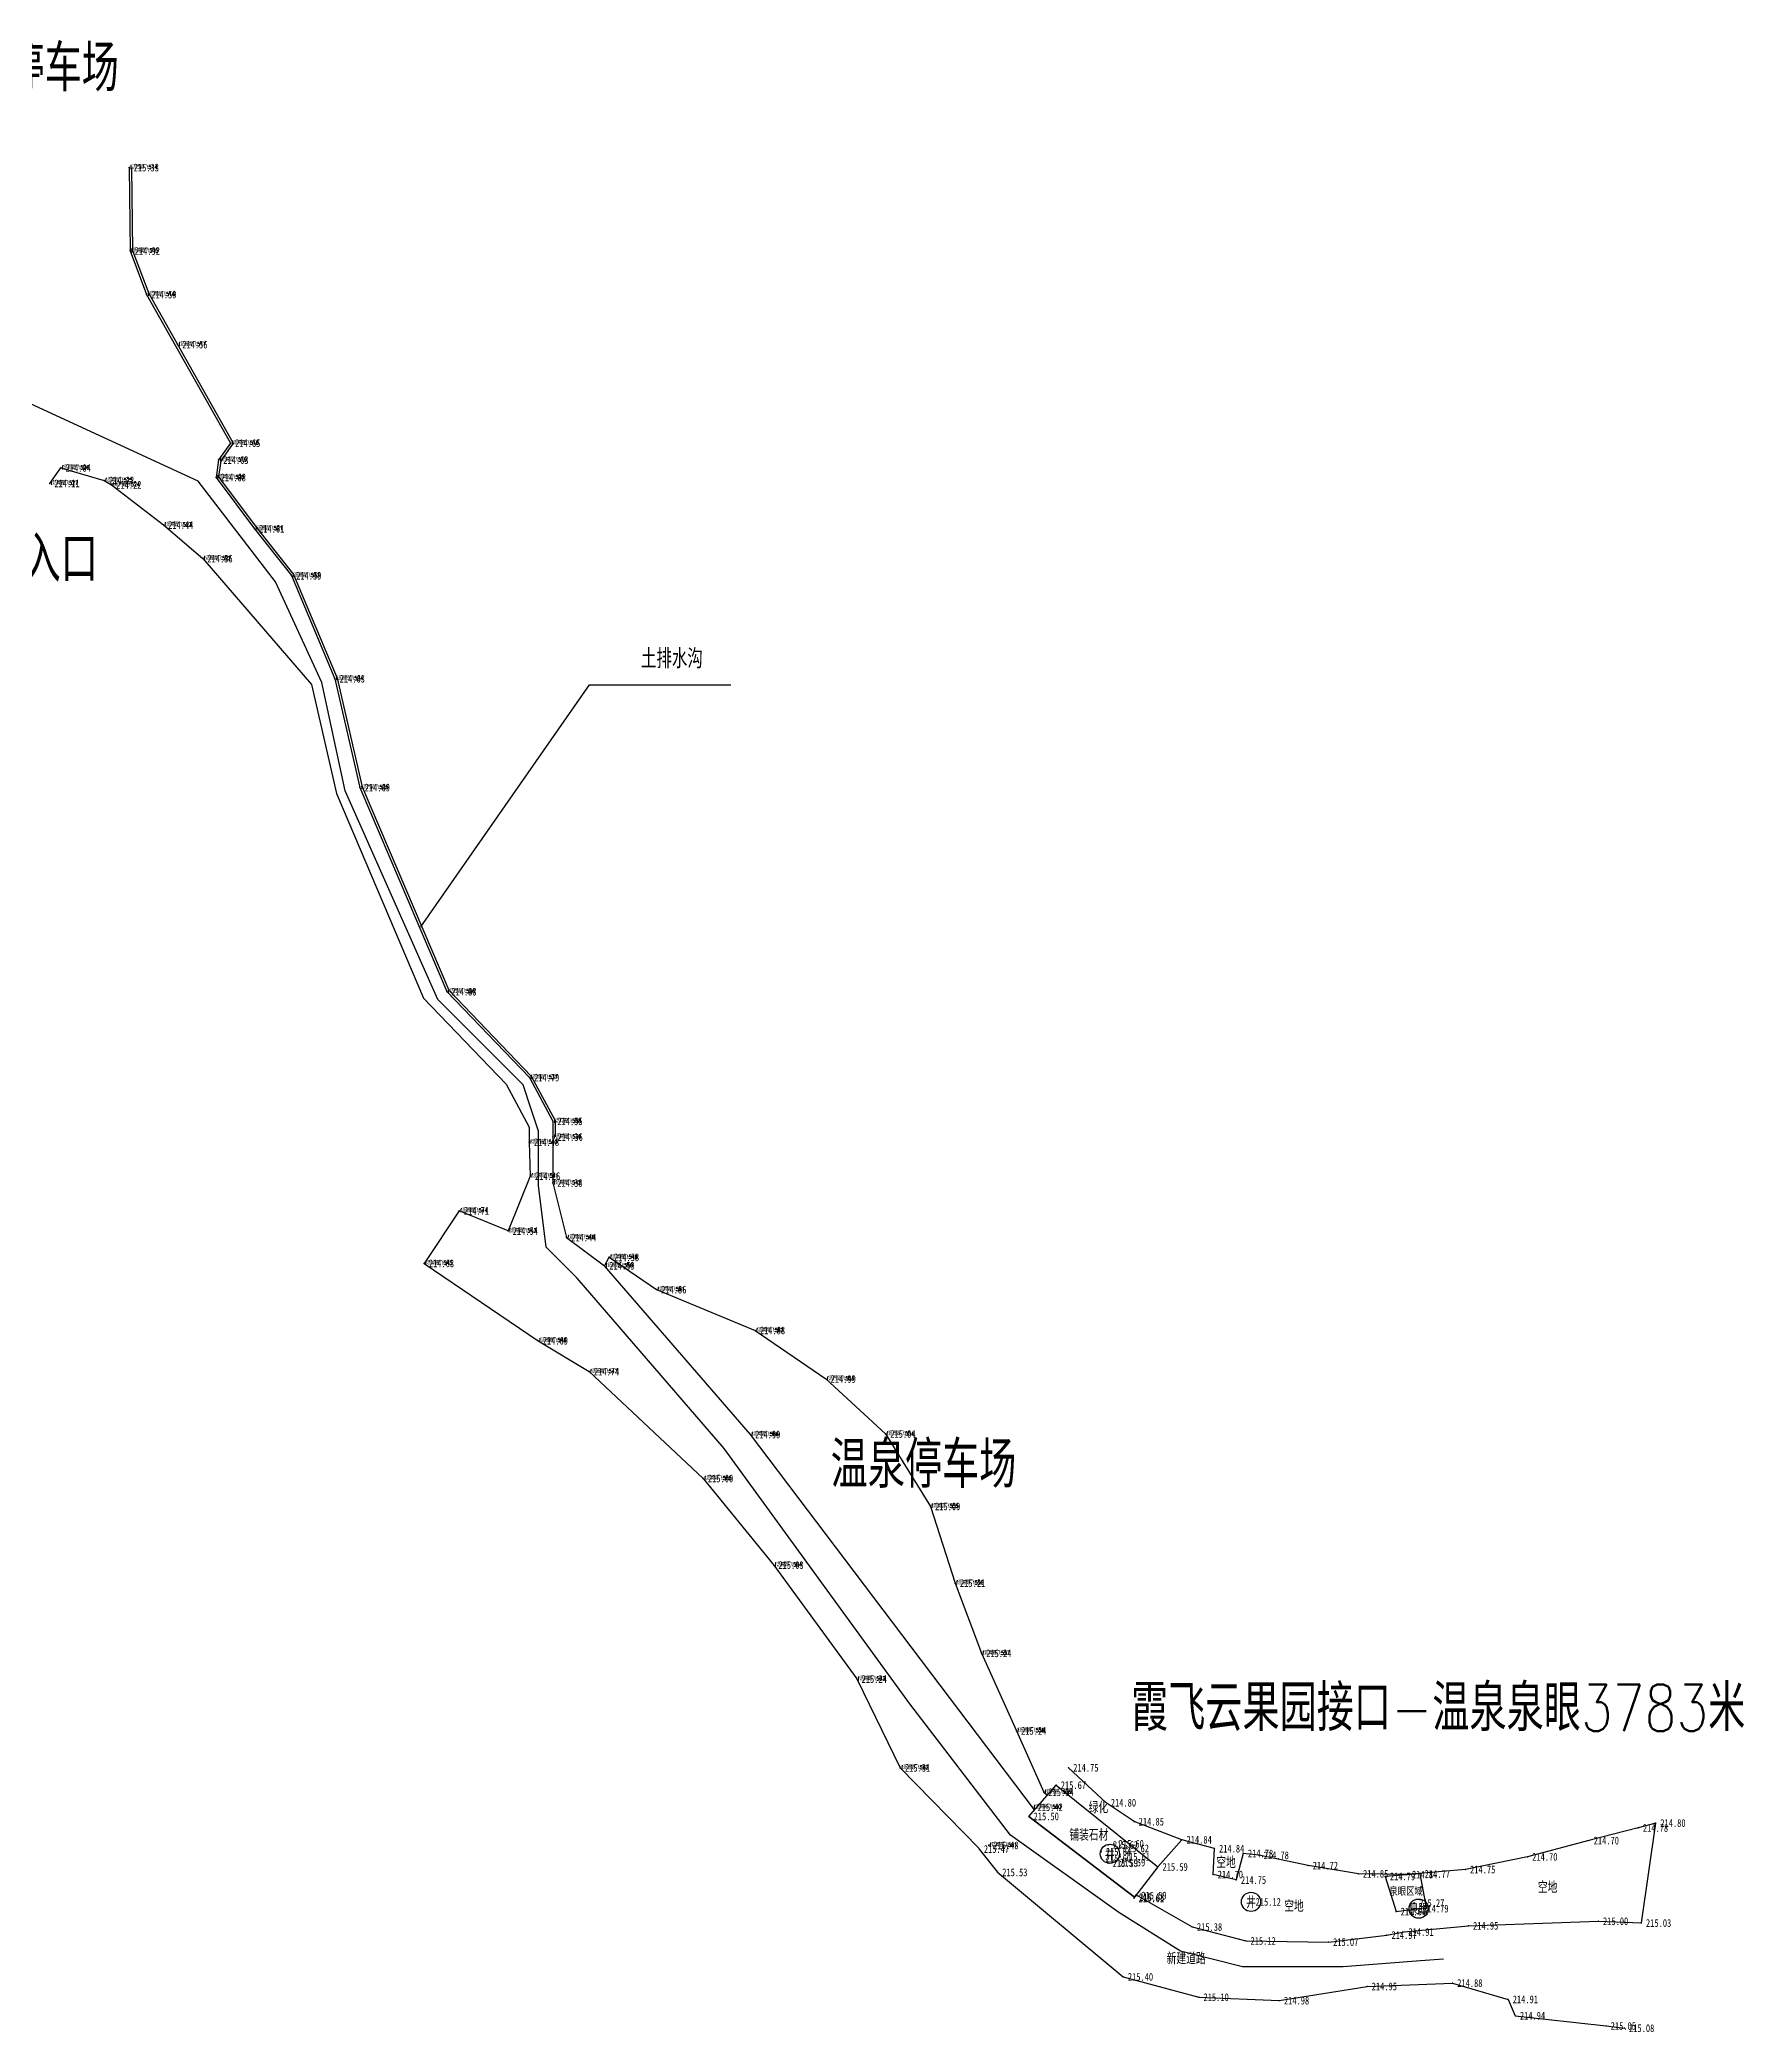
# Model space of a CAD drawing. Extents: x 380662 to 384336, y 3073712 to 3075492.
# Drawn here: x 381685.5 to 381905.8, y 3074107.6 to 3074365.1 of the extents above; entities that cross this region are included whole.
import ezdxf
from ezdxf.enums import TextEntityAlignment as Align

# ---------------------------------------------------------------- set-up
doc = ezdxf.new("R2010")
doc.units = 0
doc.header["$LTSCALE"] = 0.5
doc.header["$PDSIZE"] = 0.2
doc.layers.get('0').update_dxf_attribs({"linetype": 'CONTINUOUS'})
for name, color, linetype in [('GCD', 1, 'CONTINUOUS'), ('ZDH', 1, 'CONTINUOUS'), ('ZJ', 7, 'CONTINUOUS')]:
    doc.layers.add(name, color=color, linetype=linetype)
doc.styles.add('HZ', font='rs.shx', dxfattribs={"width": 0.8, "bigfont": 'hztxt.shx'})
doc.styles.add('正等线体', font='simhei.ttf')

# ---------------------------------------------------------------- blocks, each defined once
blk = doc.blocks.new('GC200')
at = {"linetype": 'Continuous', "const_width": 0.2, "flags": 128}
blk.add_lwpolyline([(-0.1, 0, 1), (0.1, 0, 1)], format="xyb", close=True, dxfattribs=at)

msp = doc.modelspace()

# ---------------------------------------------------------------- linework, layer by layer
at = {"color": 8, "linetype": 'Continuous', "flags": 128}
for points, elevation in [([(381697.07, 3074348.55), (381697.2, 3074337.77), (381699.34, 3074332.14), (381710.18, 3074312.93), (381708.65, 3074310.75), (381708.31, 3074308.5), (381713.28, 3074301.87), (381718.07, 3074295.8), (381723.69, 3074282.48), (381726.92, 3074268.42), (381738.13, 3074242.04), (381748.82, 3074230.93), (381751.84, 3074225.28), (381751.85, 3074223.25)], 215.33), ([(381697.37, 3074348.56), (381697.5, 3074337.83), (381699.62, 3074332.27), (381710.53, 3074312.91), (381708.94, 3074310.64), (381708.63, 3074308.58), (381713.51, 3074302.05), (381718.33, 3074295.95), (381723.97, 3074282.57), (381727.21, 3074268.51), (381738.39, 3074242.21), (381749.06, 3074231.11), (381752.14, 3074225.36), (381752.15, 3074223.25)], 215.33), ([(381686.82, 3074307.73), (381688.27, 3074309.73), (381693.86, 3074308.11), (381694.81, 3074307.54), (381701.52, 3074302.35), (381706.59, 3074298.01)], 214.11), ([(381706.59, 3074298.01), (381720.65, 3074281.72), (381723.88, 3074267.66), (381735.12, 3074241.21), (381745.82, 3074230.09), (381748.79, 3074224.54), (381748.8, 3074222.58)], 214.48), ([(381748.8, 3074222.58), (381748.93, 3074218.2), (381746.06, 3074211.1), (381739.75, 3074213.71), (381735.22, 3074206.92), (381749.94, 3074196.92), (381756.56, 3074192.93), (381771.3, 3074179.12), (381780.41, 3074167.93), (381791.16, 3074153.2), (381796.77, 3074141.72), (381806.96, 3074131.27)], 214.48), ([(381751.85, 3074223.25), (381751.83, 3074217.31), (381753.62, 3074210.26), (381758.55, 3074206.61), (381759.14, 3074207.7), (381765.25, 3074203.53), (381778.01, 3074198.25), (381787.15, 3074191.98), (381794.86, 3074184.87), (381800.66, 3074175.51), (381803.88, 3074165.6), (381807.27, 3074156.52), (381811.78, 3074146.5), (381815.31, 3074138.57), (381815.78, 3074138.18)], 214.36), ([(381814.13, 3074136.28), (381777.4, 3074184.8), (381758.55, 3074206.61)], 214.36), ([(381894.41, 3074134.58), (381892.16, 3074133.95), (381885.79, 3074132.32), (381877.85, 3074130.21), (381869.82, 3074128.58), (381862.31, 3074127.93), (381855.98, 3074128.02), (381849.48, 3074129.08), (381843.13, 3074130.41), (381841.1, 3074130.65), (381840.19, 3074127.22), (381837.2, 3074127.93), (381837.37, 3074131.27), (381833.17, 3074132.43), (381826.98, 3074134.76), (381823.38, 3074137.21), (381818.52, 3074141.73)], 214.79), ([(381813.4, 3074135.44), (381827.04, 3074125.01), (381827.26, 3074125.28), (381834.51, 3074121.15), (381841.45, 3074119.35), (381852.11, 3074119.19), (381859.66, 3074120.1), (381861.85, 3074120.5), (381870.2, 3074121.3), (381887.01, 3074121.89), (381892.56, 3074121.66), (381894.41, 3074134.58)], 215.5), ([(381830.06, 3074128.91), (381833.17, 3074132.43)], 215.67), ([(381806.96, 3074131.22), (381809.34, 3074128.21), (381825.58, 3074114.7), (381835.36, 3074112.07), (381845.76, 3074111.63), (381857.1, 3074113.46), (381868.16, 3074113.9), (381875.33, 3074111.79), (381876.26, 3074109.68), (381888, 3074108.36), (381890.37, 3074108.07)], 215.47)]:
    msp.add_lwpolyline(points, dxfattribs=dict(at, elevation=elevation))
at = {"linetype": 'Continuous', "flags": 128}
msp.add_lwpolyline([(381867, 3074117), (381864.01, 3074116.77), (381854, 3074116), (381841, 3074116), (381833, 3074118), (381825, 3074123), (381811, 3074133), (381798, 3074150), (381774, 3074183), (381755, 3074205), (381751, 3074209), (381750, 3074217), (381750, 3074224), (381749.05, 3074226.85), (381748, 3074230), (381737, 3074241), (381725, 3074268), (381722, 3074282), (381716, 3074295), (381706, 3074308), (381667, 3074326)], dxfattribs=at)
at = {"color": 8, "linetype": 'Continuous', "flags": 128}
msp.add_lwpolyline([(381734.78, 3074250.42), (381756.6, 3074281.7), (381774.88, 3074281.7)], dxfattribs=at)
for points, elevation in [([(381816.91, 3074139.48), (381830.06, 3074128.91), (381827.04, 3074125.01), (381813.4, 3074135.44)], 215.67), ([(381864.79, 3074123.66), (381863.96, 3074128.01), (381859.45, 3074127.68), (381860.85, 3074123.14), (381863.77, 3074123.52)], 214.64)]:
    msp.add_lwpolyline(points, close=True, dxfattribs=dict(at, elevation=elevation))
at = {"color": 8, "linetype": 'Continuous'}
for centre in [(381823.86, 3074130.61, 215.64), (381842.1, 3074124.39, 215.12), (381863.77, 3074123.52, 214.79)]:
    msp.add_circle(centre, 1.24, dxfattribs=at)
at = {"layer": 'ZDH', "color": 8, "linetype": 'Continuous'}
for p in [(381697.07, 3074348.55, 215.33), (381697.2, 3074337.77, 214.92), (381699.34, 3074332.14, 214.59), (381703.35, 3074325.67, 214.56), (381710.18, 3074312.93, 214.65), (381688.27, 3074309.73, 214.04), (381708.65, 3074310.75, 214.63), (381686.82, 3074307.73, 214.11), (381693.86, 3074308.11, 214.22), (381694.81, 3074307.54, 214.22), (381708.31, 3074308.5, 214.68), (381701.52, 3074302.35, 214.44), (381713.28, 3074301.87, 214.61), (381706.59, 3074298.01, 214.56), (381718.07, 3074295.8, 214.59), (381723.69, 3074282.48, 214.63), (381726.92, 3074268.42, 214.69), (381738.13, 3074242.04, 214.82), (381748.82, 3074230.93, 214.79), (381751.84, 3074225.28, 214.55), (381748.8, 3074222.58, 214.48), (381751.85, 3074223.25, 214.36), (381748.93, 3074218.2, 214.26), (381751.83, 3074217.31, 214.38), (381739.75, 3074213.71, 214.71), (381746.06, 3074211.1, 214.54), (381753.62, 3074210.26, 214.44), (381735.22, 3074206.92, 214.63), (381759.14, 3074207.7, 214.58), (381758.55, 3074206.61, 214.59), (381765.25, 3074203.53, 214.86), (381749.94, 3074196.92, 214.69), (381778.01, 3074198.25, 214.88), (381756.56, 3074192.93, 214.74), (381787.15, 3074191.98, 214.99), (381777.4, 3074184.8, 214.99), (381794.86, 3074184.87, 215.04), (381771.3, 3074179.12, 215), (381800.66, 3074175.51, 215.09), (381780.41, 3074167.93, 215.03), (381803.88, 3074165.6, 215.21), (381807.27, 3074156.52, 215.24), (381791.16, 3074153.2, 215.24), (381811.78, 3074146.5, 215.24), (381796.77, 3074141.72, 215.31), (381815.31, 3074138.57, 215.34), (381813.91, 3074136.63, 215.42), (381808.19, 3074131.7, 215.48)]:
    msp.add_point(p, dxfattribs=at)

# ---------------------------------------------------------------- block references
at = {"layer": 'GCD', "color": 8, "linetype": 'Continuous'}
ref = msp.add_blockref('GC200', (381697.07, 3074348.55, 215.33), dxfattribs=dict(at, xscale=0.5, yscale=0.5, zscale=0.5))
ref.add_attrib('height', '215.33', dxfattribs={"linetype": 'Continuous', "height": 1, "style": '正等线体', "width": 0.8}).set_placement((381697.67, 3074348.55, 215.33), align=Align.MIDDLE_LEFT)
ref = msp.add_blockref('GC200', (381697.2, 3074337.77, 214.92), dxfattribs=dict(at, xscale=0.5, yscale=0.5, zscale=0.5))
ref.add_attrib('height', '214.92', dxfattribs={"linetype": 'Continuous', "height": 1, "style": '正等线体', "width": 0.8}).set_placement((381697.8, 3074337.77, 214.92), align=Align.MIDDLE_LEFT)
ref = msp.add_blockref('GC200', (381699.34, 3074332.14, 214.59), dxfattribs=dict(at, xscale=0.5, yscale=0.5, zscale=0.5))
ref.add_attrib('height', '214.59', dxfattribs={"linetype": 'Continuous', "height": 1, "style": '正等线体', "width": 0.8}).set_placement((381699.94, 3074332.14, 214.59), align=Align.MIDDLE_LEFT)
ref = msp.add_blockref('GC200', (381703.35, 3074325.67, 214.56), dxfattribs=dict(at, xscale=0.5, yscale=0.5, zscale=0.5))
ref.add_attrib('height', '214.56', dxfattribs={"linetype": 'Continuous', "height": 1, "style": '正等线体', "width": 0.8}).set_placement((381703.95, 3074325.67, 214.56), align=Align.MIDDLE_LEFT)
ref = msp.add_blockref('GC200', (381710.18, 3074312.93, 214.65), dxfattribs=dict(at, xscale=0.5, yscale=0.5, zscale=0.5))
ref.add_attrib('height', '214.65', dxfattribs={"linetype": 'Continuous', "height": 1, "style": '正等线体', "width": 0.8}).set_placement((381710.78, 3074312.93, 214.65), align=Align.MIDDLE_LEFT)
ref = msp.add_blockref('GC200', (381688.27, 3074309.73, 214.04), dxfattribs=dict(at, xscale=0.5, yscale=0.5, zscale=0.5))
ref.add_attrib('height', '214.04', dxfattribs={"linetype": 'Continuous', "height": 1, "style": '正等线体', "width": 0.8}).set_placement((381688.87, 3074309.73, 214.04), align=Align.MIDDLE_LEFT)
ref = msp.add_blockref('GC200', (381708.65, 3074310.75, 214.63), dxfattribs=dict(at, xscale=0.5, yscale=0.5, zscale=0.5))
ref.add_attrib('height', '214.63', dxfattribs={"linetype": 'Continuous', "height": 1, "style": '正等线体', "width": 0.8}).set_placement((381709.25, 3074310.75, 214.63), align=Align.MIDDLE_LEFT)
ref = msp.add_blockref('GC200', (381686.82, 3074307.73, 214.11), dxfattribs=dict(at, xscale=0.5, yscale=0.5, zscale=0.5))
ref.add_attrib('height', '214.11', dxfattribs={"linetype": 'Continuous', "height": 1, "style": '正等线体', "width": 0.8}).set_placement((381687.42, 3074307.73, 214.11), align=Align.MIDDLE_LEFT)
ref = msp.add_blockref('GC200', (381693.86, 3074308.11, 214.22), dxfattribs=dict(at, xscale=0.5, yscale=0.5, zscale=0.5))
ref.add_attrib('height', '214.22', dxfattribs={"linetype": 'Continuous', "height": 1, "style": '正等线体', "width": 0.8}).set_placement((381694.47, 3074308.11, 214.22), align=Align.MIDDLE_LEFT)
ref = msp.add_blockref('GC200', (381694.81, 3074307.54, 214.22), dxfattribs=dict(at, xscale=0.5, yscale=0.5, zscale=0.5))
ref.add_attrib('height', '214.22', dxfattribs={"linetype": 'Continuous', "height": 1, "style": '正等线体', "width": 0.8}).set_placement((381695.41, 3074307.54, 214.22), align=Align.MIDDLE_LEFT)
ref = msp.add_blockref('GC200', (381708.31, 3074308.5, 214.68), dxfattribs=dict(at, xscale=0.5, yscale=0.5, zscale=0.5))
ref.add_attrib('height', '214.68', dxfattribs={"linetype": 'Continuous', "height": 1, "style": '正等线体', "width": 0.8}).set_placement((381708.91, 3074308.5, 214.68), align=Align.MIDDLE_LEFT)
ref = msp.add_blockref('GC200', (381701.52, 3074302.35, 214.44), dxfattribs=dict(at, xscale=0.5, yscale=0.5, zscale=0.5))
ref.add_attrib('height', '214.44', dxfattribs={"linetype": 'Continuous', "height": 1, "style": '正等线体', "width": 0.8}).set_placement((381702.12, 3074302.35, 214.44), align=Align.MIDDLE_LEFT)
ref = msp.add_blockref('GC200', (381713.28, 3074301.87, 214.61), dxfattribs=dict(at, xscale=0.5, yscale=0.5, zscale=0.5))
ref.add_attrib('height', '214.61', dxfattribs={"linetype": 'Continuous', "height": 1, "style": '正等线体', "width": 0.8}).set_placement((381713.88, 3074301.87, 214.61), align=Align.MIDDLE_LEFT)
ref = msp.add_blockref('GC200', (381706.59, 3074298.01, 214.56), dxfattribs=dict(at, xscale=0.5, yscale=0.5, zscale=0.5))
ref.add_attrib('height', '214.56', dxfattribs={"linetype": 'Continuous', "height": 1, "style": '正等线体', "width": 0.8}).set_placement((381707.19, 3074298.01, 214.56), align=Align.MIDDLE_LEFT)
ref = msp.add_blockref('GC200', (381718.07, 3074295.8, 214.59), dxfattribs=dict(at, xscale=0.5, yscale=0.5, zscale=0.5))
ref.add_attrib('height', '214.59', dxfattribs={"linetype": 'Continuous', "height": 1, "style": '正等线体', "width": 0.8}).set_placement((381718.67, 3074295.8, 214.59), align=Align.MIDDLE_LEFT)
ref = msp.add_blockref('GC200', (381723.69, 3074282.48, 214.63), dxfattribs=dict(at, xscale=0.5, yscale=0.5, zscale=0.5))
ref.add_attrib('height', '214.63', dxfattribs={"linetype": 'Continuous', "height": 1, "style": '正等线体', "width": 0.8}).set_placement((381724.29, 3074282.48, 214.63), align=Align.MIDDLE_LEFT)
ref = msp.add_blockref('GC200', (381726.92, 3074268.42, 214.69), dxfattribs=dict(at, xscale=0.5, yscale=0.5, zscale=0.5))
ref.add_attrib('height', '214.69', dxfattribs={"linetype": 'Continuous', "height": 1, "style": '正等线体', "width": 0.8}).set_placement((381727.53, 3074268.42, 214.69), align=Align.MIDDLE_LEFT)
ref = msp.add_blockref('GC200', (381738.13, 3074242.04, 214.82), dxfattribs=dict(at, xscale=0.5, yscale=0.5, zscale=0.5))
ref.add_attrib('height', '214.83', dxfattribs={"linetype": 'Continuous', "height": 1, "style": '正等线体', "width": 0.8}).set_placement((381738.73, 3074242.04, 214.82), align=Align.MIDDLE_LEFT)
ref = msp.add_blockref('GC200', (381748.82, 3074230.93, 214.79), dxfattribs=dict(at, xscale=0.5, yscale=0.5, zscale=0.5))
ref.add_attrib('height', '214.79', dxfattribs={"linetype": 'Continuous', "height": 1, "style": '正等线体', "width": 0.8}).set_placement((381749.42, 3074230.93, 214.79), align=Align.MIDDLE_LEFT)
ref = msp.add_blockref('GC200', (381751.84, 3074225.28, 214.55), dxfattribs=dict(at, xscale=0.5, yscale=0.5, zscale=0.5))
ref.add_attrib('height', '214.55', dxfattribs={"linetype": 'Continuous', "height": 1, "style": '正等线体', "width": 0.8}).set_placement((381752.44, 3074225.28, 214.55), align=Align.MIDDLE_LEFT)
ref = msp.add_blockref('GC200', (381748.8, 3074222.58, 214.48), dxfattribs=dict(at, xscale=0.5, yscale=0.5, zscale=0.5))
ref.add_attrib('height', '214.48', dxfattribs={"linetype": 'Continuous', "height": 1, "style": '正等线体', "width": 0.8}).set_placement((381749.4, 3074222.58, 214.48), align=Align.MIDDLE_LEFT)
ref = msp.add_blockref('GC200', (381751.85, 3074223.25, 214.36), dxfattribs=dict(at, xscale=0.5, yscale=0.5, zscale=0.5))
ref.add_attrib('height', '214.36', dxfattribs={"linetype": 'Continuous', "height": 1, "style": '正等线体', "width": 0.8}).set_placement((381752.45, 3074223.25, 214.36), align=Align.MIDDLE_LEFT)
ref = msp.add_blockref('GC200', (381748.93, 3074218.2, 214.26), dxfattribs=dict(at, xscale=0.5, yscale=0.5, zscale=0.5))
ref.add_attrib('height', '214.26', dxfattribs={"linetype": 'Continuous', "height": 1, "style": '正等线体', "width": 0.8}).set_placement((381749.53, 3074218.2, 214.26), align=Align.MIDDLE_LEFT)
ref = msp.add_blockref('GC200', (381751.83, 3074217.31, 214.38), dxfattribs=dict(at, xscale=0.5, yscale=0.5, zscale=0.5))
ref.add_attrib('height', '214.38', dxfattribs={"linetype": 'Continuous', "height": 1, "style": '正等线体', "width": 0.8}).set_placement((381752.43, 3074217.31, 214.38), align=Align.MIDDLE_LEFT)
ref = msp.add_blockref('GC200', (381739.75, 3074213.71, 214.71), dxfattribs=dict(at, xscale=0.5, yscale=0.5, zscale=0.5))
ref.add_attrib('height', '214.71', dxfattribs={"linetype": 'Continuous', "height": 1, "style": '正等线体', "width": 0.8}).set_placement((381740.35, 3074213.71, 214.71), align=Align.MIDDLE_LEFT)
ref = msp.add_blockref('GC200', (381746.06, 3074211.1, 214.54), dxfattribs=dict(at, xscale=0.5, yscale=0.5, zscale=0.5))
ref.add_attrib('height', '214.54', dxfattribs={"linetype": 'Continuous', "height": 1, "style": '正等线体', "width": 0.8}).set_placement((381746.66, 3074211.1, 214.54), align=Align.MIDDLE_LEFT)
ref = msp.add_blockref('GC200', (381753.62, 3074210.26, 214.44), dxfattribs=dict(at, xscale=0.5, yscale=0.5, zscale=0.5))
ref.add_attrib('height', '214.44', dxfattribs={"linetype": 'Continuous', "height": 1, "style": '正等线体', "width": 0.8}).set_placement((381754.22, 3074210.26, 214.44), align=Align.MIDDLE_LEFT)
ref = msp.add_blockref('GC200', (381735.22, 3074206.92, 214.63), dxfattribs=dict(at, xscale=0.5, yscale=0.5, zscale=0.5))
ref.add_attrib('height', '214.63', dxfattribs={"linetype": 'Continuous', "height": 1, "style": '正等线体', "width": 0.8}).set_placement((381735.82, 3074206.92, 214.63), align=Align.MIDDLE_LEFT)
ref = msp.add_blockref('GC200', (381758.55, 3074206.61, 214.59), dxfattribs=dict(at, xscale=0.5, yscale=0.5, zscale=0.5))
ref.add_attrib('height', '214.59', dxfattribs={"linetype": 'Continuous', "height": 1, "style": '正等线体', "width": 0.8}).set_placement((381759.15, 3074206.61, 214.59), align=Align.MIDDLE_LEFT)
ref = msp.add_blockref('GC200', (381759.14, 3074207.7, 214.58), dxfattribs=dict(at, xscale=0.5, yscale=0.5, zscale=0.5))
ref.add_attrib('height', '214.58', dxfattribs={"linetype": 'Continuous', "height": 1, "style": '正等线体', "width": 0.8}).set_placement((381759.74, 3074207.7, 214.58), align=Align.MIDDLE_LEFT)
ref = msp.add_blockref('GC200', (381765.25, 3074203.53, 214.86), dxfattribs=dict(at, xscale=0.5, yscale=0.5, zscale=0.5))
ref.add_attrib('height', '214.86', dxfattribs={"linetype": 'Continuous', "height": 1, "style": '正等线体', "width": 0.8}).set_placement((381765.85, 3074203.53, 214.86), align=Align.MIDDLE_LEFT)
ref = msp.add_blockref('GC200', (381749.94, 3074196.92, 214.69), dxfattribs=dict(at, xscale=0.5, yscale=0.5, zscale=0.5))
ref.add_attrib('height', '214.69', dxfattribs={"linetype": 'Continuous', "height": 1, "style": '正等线体', "width": 0.8}).set_placement((381750.54, 3074196.92, 214.69), align=Align.MIDDLE_LEFT)
ref = msp.add_blockref('GC200', (381778.01, 3074198.25, 214.88), dxfattribs=dict(at, xscale=0.5, yscale=0.5, zscale=0.5))
ref.add_attrib('height', '214.88', dxfattribs={"linetype": 'Continuous', "height": 1, "style": '正等线体', "width": 0.8}).set_placement((381778.61, 3074198.25, 214.88), align=Align.MIDDLE_LEFT)
ref = msp.add_blockref('GC200', (381756.56, 3074192.93, 214.74), dxfattribs=dict(at, xscale=0.5, yscale=0.5, zscale=0.5))
ref.add_attrib('height', '214.74', dxfattribs={"linetype": 'Continuous', "height": 1, "style": '正等线体', "width": 0.8}).set_placement((381757.16, 3074192.93, 214.74), align=Align.MIDDLE_LEFT)
ref = msp.add_blockref('GC200', (381787.15, 3074191.98, 214.99), dxfattribs=dict(at, xscale=0.5, yscale=0.5, zscale=0.5))
ref.add_attrib('height', '214.99', dxfattribs={"linetype": 'Continuous', "height": 1, "style": '正等线体', "width": 0.8}).set_placement((381787.75, 3074191.98, 214.99), align=Align.MIDDLE_LEFT)
ref = msp.add_blockref('GC200', (381777.4, 3074184.8, 214.99), dxfattribs=dict(at, xscale=0.5, yscale=0.5, zscale=0.5))
ref.add_attrib('height', '214.99', dxfattribs={"linetype": 'Continuous', "height": 1, "style": '正等线体', "width": 0.8}).set_placement((381778, 3074184.8, 214.99), align=Align.MIDDLE_LEFT)
ref = msp.add_blockref('GC200', (381794.86, 3074184.87, 215.04), dxfattribs=dict(at, xscale=0.5, yscale=0.5, zscale=0.5))
ref.add_attrib('height', '215.04', dxfattribs={"linetype": 'Continuous', "height": 1, "style": '正等线体', "width": 0.8}).set_placement((381795.47, 3074184.87, 215.04), align=Align.MIDDLE_LEFT)
ref = msp.add_blockref('GC200', (381771.3, 3074179.12, 215), dxfattribs=dict(at, xscale=0.5, yscale=0.5, zscale=0.5))
ref.add_attrib('height', '215.00', dxfattribs={"linetype": 'Continuous', "height": 1, "style": '正等线体', "width": 0.8}).set_placement((381771.9, 3074179.12, 215), align=Align.MIDDLE_LEFT)
ref = msp.add_blockref('GC200', (381800.66, 3074175.51, 215.09), dxfattribs=dict(at, xscale=0.5, yscale=0.5, zscale=0.5))
ref.add_attrib('height', '215.09', dxfattribs={"linetype": 'Continuous', "height": 1, "style": '正等线体', "width": 0.8}).set_placement((381801.26, 3074175.51, 215.09), align=Align.MIDDLE_LEFT)
ref = msp.add_blockref('GC200', (381780.41, 3074167.93, 215.03), dxfattribs=dict(at, xscale=0.5, yscale=0.5, zscale=0.5))
ref.add_attrib('height', '215.03', dxfattribs={"linetype": 'Continuous', "height": 1, "style": '正等线体', "width": 0.8}).set_placement((381781.01, 3074167.93, 215.03), align=Align.MIDDLE_LEFT)
ref = msp.add_blockref('GC200', (381803.88, 3074165.6, 215.21), dxfattribs=dict(at, xscale=0.5, yscale=0.5, zscale=0.5))
ref.add_attrib('height', '215.21', dxfattribs={"linetype": 'Continuous', "height": 1, "style": '正等线体', "width": 0.8}).set_placement((381804.48, 3074165.6, 215.21), align=Align.MIDDLE_LEFT)
ref = msp.add_blockref('GC200', (381807.27, 3074156.52, 215.24), dxfattribs=dict(at, xscale=0.5, yscale=0.5, zscale=0.5))
ref.add_attrib('height', '215.24', dxfattribs={"linetype": 'Continuous', "height": 1, "style": '正等线体', "width": 0.8}).set_placement((381807.87, 3074156.52, 215.24), align=Align.MIDDLE_LEFT)
ref = msp.add_blockref('GC200', (381791.16, 3074153.2, 215.24), dxfattribs=dict(at, xscale=0.5, yscale=0.5, zscale=0.5))
ref.add_attrib('height', '215.24', dxfattribs={"linetype": 'Continuous', "height": 1, "style": '正等线体', "width": 0.8}).set_placement((381791.76, 3074153.2, 215.24), align=Align.MIDDLE_LEFT)
ref = msp.add_blockref('GC200', (381811.78, 3074146.5, 215.24), dxfattribs=dict(at, xscale=0.5, yscale=0.5, zscale=0.5))
ref.add_attrib('height', '215.24', dxfattribs={"linetype": 'Continuous', "height": 1, "style": '正等线体', "width": 0.8}).set_placement((381812.38, 3074146.5, 215.24), align=Align.MIDDLE_LEFT)
ref = msp.add_blockref('GC200', (381796.77, 3074141.72, 215.31), dxfattribs=dict(at, xscale=0.5, yscale=0.5, zscale=0.5))
ref.add_attrib('height', '215.31', dxfattribs={"linetype": 'Continuous', "height": 1, "style": '正等线体', "width": 0.8}).set_placement((381797.37, 3074141.72, 215.31), align=Align.MIDDLE_LEFT)
ref = msp.add_blockref('GC200', (381816.91, 3074139.48, 215.67), dxfattribs=dict(at, xscale=0.5, yscale=0.5, zscale=0.5))
ref.add_attrib('height', '215.67', dxfattribs={"linetype": 'Continuous', "height": 1, "style": '正等线体', "width": 0.8}).set_placement((381817.51, 3074139.48, 215.67), align=Align.MIDDLE_LEFT)
ref = msp.add_blockref('GC200', (381818.52, 3074141.73, 214.75), dxfattribs=dict(at, xscale=0.5, yscale=0.5, zscale=0.5))
ref.add_attrib('height', '214.75', dxfattribs={"linetype": 'Continuous', "height": 1, "style": '正等线体', "width": 0.8}).set_placement((381819.12, 3074141.73, 214.75), align=Align.MIDDLE_LEFT)
ref = msp.add_blockref('GC200', (381813.91, 3074136.63, 215.42), dxfattribs=dict(at, xscale=0.5, yscale=0.5, zscale=0.5))
ref.add_attrib('height', '215.42', dxfattribs={"linetype": 'Continuous', "height": 1, "style": '正等线体', "width": 0.8}).set_placement((381814.51, 3074136.63, 215.42), align=Align.MIDDLE_LEFT)
ref = msp.add_blockref('GC200', (381815.31, 3074138.57, 215.34), dxfattribs=dict(at, xscale=0.5, yscale=0.5, zscale=0.5))
ref.add_attrib('height', '215.34', dxfattribs={"linetype": 'Continuous', "height": 1, "style": '正等线体', "width": 0.8}).set_placement((381815.91, 3074138.57, 215.34), align=Align.MIDDLE_LEFT)
ref = msp.add_blockref('GC200', (381823.38, 3074137.21, 214.8), dxfattribs=dict(at, xscale=0.5, yscale=0.5, zscale=0.5))
ref.add_attrib('height', '214.80', dxfattribs={"linetype": 'Continuous', "height": 1, "style": '正等线体', "width": 0.8}).set_placement((381823.98, 3074137.21, 214.8), align=Align.MIDDLE_LEFT)
ref = msp.add_blockref('GC200', (381813.4, 3074135.44, 215.5), dxfattribs=dict(at, xscale=0.5, yscale=0.5, zscale=0.5))
ref.add_attrib('height', '215.50', dxfattribs={"linetype": 'Continuous', "height": 1, "style": '正等线体', "width": 0.8}).set_placement((381814, 3074135.44, 215.5), align=Align.MIDDLE_LEFT)
ref = msp.add_blockref('GC200', (381826.98, 3074134.76, 214.85), dxfattribs=dict(at, xscale=0.5, yscale=0.5, zscale=0.5))
ref.add_attrib('height', '214.85', dxfattribs={"linetype": 'Continuous', "height": 1, "style": '正等线体', "width": 0.8}).set_placement((381827.58, 3074134.76, 214.85), align=Align.MIDDLE_LEFT)
ref = msp.add_blockref('GC200', (381894.41, 3074134.58, 214.79), dxfattribs=dict(at, xscale=0.5, yscale=0.5, zscale=0.5))
ref.add_attrib('height', '214.80', dxfattribs={"linetype": 'Continuous', "height": 1, "style": '正等线体', "width": 0.8}).set_placement((381895.01, 3074134.58, 214.79), align=Align.MIDDLE_LEFT)
ref = msp.add_blockref('GC200', (381808.19, 3074131.7, 215.48), dxfattribs=dict(at, xscale=0.5, yscale=0.5, zscale=0.5))
ref.add_attrib('height', '215.48', dxfattribs={"linetype": 'Continuous', "height": 1, "style": '正等线体', "width": 0.8}).set_placement((381808.79, 3074131.7, 215.48), align=Align.MIDDLE_LEFT)
ref = msp.add_blockref('GC200', (381823.65, 3074131.75, 215.62), dxfattribs=dict(at, xscale=0.5, yscale=0.5, zscale=0.5))
ref.add_attrib('height', '215.62', dxfattribs={"linetype": 'Continuous', "height": 1, "style": '正等线体', "width": 0.8}).set_placement((381824.25, 3074131.75, 215.62), align=Align.MIDDLE_LEFT)
ref = msp.add_blockref('GC200', (381824.38, 3074131.9, 215.6), dxfattribs=dict(at, xscale=0.5, yscale=0.5, zscale=0.5))
ref.add_attrib('height', '215.60', dxfattribs={"linetype": 'Continuous', "height": 1, "style": '正等线体', "width": 0.8}).set_placement((381824.98, 3074131.9, 215.6), align=Align.MIDDLE_LEFT)
ref = msp.add_blockref('GC200', (381833.17, 3074132.43, 214.84), dxfattribs=dict(at, xscale=0.5, yscale=0.5, zscale=0.5))
ref.add_attrib('height', '214.84', dxfattribs={"linetype": 'Continuous', "height": 1, "style": '正等线体', "width": 0.8}).set_placement((381833.77, 3074132.43, 214.84), align=Align.MIDDLE_LEFT)
ref = msp.add_blockref('GC200', (381885.79, 3074132.32, 214.7), dxfattribs=dict(at, xscale=0.5, yscale=0.5, zscale=0.5))
ref.add_attrib('height', '214.70', dxfattribs={"linetype": 'Continuous', "height": 1, "style": '正等线体', "width": 0.8}).set_placement((381886.4, 3074132.32, 214.7), align=Align.MIDDLE_LEFT)
ref = msp.add_blockref('GC200', (381892.16, 3074133.95, 214.78), dxfattribs=dict(at, xscale=0.5, yscale=0.5, zscale=0.5))
ref.add_attrib('height', '214.78', dxfattribs={"linetype": 'Continuous', "height": 1, "style": '正等线体', "width": 0.8}).set_placement((381892.76, 3074133.95, 214.78), align=Align.MIDDLE_LEFT)
ref = msp.add_blockref('GC200', (381806.96, 3074131.22, 215.47), dxfattribs=dict(at, xscale=0.5, yscale=0.5, zscale=0.5))
ref.add_attrib('height', '215.47', dxfattribs={"linetype": 'Continuous', "height": 1, "style": '正等线体', "width": 0.8}).set_placement((381807.56, 3074131.22, 215.47), align=Align.MIDDLE_LEFT)
ref = msp.add_blockref('GC200', (381822.72, 3074130.02, 215.6), dxfattribs=dict(at, xscale=0.5, yscale=0.5, zscale=0.5))
ref.add_attrib('height', '215.60', dxfattribs={"linetype": 'Continuous', "height": 1, "style": '正等线体', "width": 0.8}).set_placement((381823.32, 3074130.02, 215.6), align=Align.MIDDLE_LEFT)
ref = msp.add_blockref('GC200', (381822.74, 3074130.87, 215.64), dxfattribs=dict(at, xscale=0.5, yscale=0.5, zscale=0.5))
ref.add_attrib('height', '215.64', dxfattribs={"linetype": 'Continuous', "height": 1, "style": '正等线体', "width": 0.8}).set_placement((381823.34, 3074130.87, 215.64), align=Align.MIDDLE_LEFT)
ref = msp.add_blockref('GC200', (381823.61, 3074129.39, 215.59), dxfattribs=dict(at, xscale=0.5, yscale=0.5, zscale=0.5))
ref.add_attrib('height', '215.59', dxfattribs={"linetype": 'Continuous', "height": 1, "style": '正等线体', "width": 0.8}).set_placement((381824.21, 3074129.39, 215.59), align=Align.MIDDLE_LEFT)
ref = msp.add_blockref('GC200', (381823.62, 3074129.39, 215.59), dxfattribs=dict(at, xscale=0.5, yscale=0.5, zscale=0.5))
ref.add_attrib('height', '215.59', dxfattribs={"linetype": 'Continuous', "height": 1, "style": '正等线体', "width": 0.8}).set_placement((381824.22, 3074129.39, 215.59), align=Align.MIDDLE_LEFT)
ref = msp.add_blockref('GC200', (381824.56, 3074129.48, 215.59), dxfattribs=dict(at, xscale=0.5, yscale=0.5, zscale=0.5))
ref.add_attrib('height', '215.59', dxfattribs={"linetype": 'Continuous', "height": 1, "style": '正等线体', "width": 0.8}).set_placement((381825.16, 3074129.48, 215.59), align=Align.MIDDLE_LEFT)
ref = msp.add_blockref('GC200', (381825.04, 3074131.31, 215.62), dxfattribs=dict(at, xscale=0.5, yscale=0.5, zscale=0.5))
ref.add_attrib('height', '215.62', dxfattribs={"linetype": 'Continuous', "height": 1, "style": '正等线体', "width": 0.8}).set_placement((381825.64, 3074131.31, 215.62), align=Align.MIDDLE_LEFT)
ref = msp.add_blockref('GC200', (381825.19, 3074130.22, 215.61), dxfattribs=dict(at, xscale=0.5, yscale=0.5, zscale=0.5))
ref.add_attrib('height', '215.61', dxfattribs={"linetype": 'Continuous', "height": 1, "style": '正等线体', "width": 0.8}).set_placement((381825.79, 3074130.22, 215.61), align=Align.MIDDLE_LEFT)
ref = msp.add_blockref('GC200', (381830.06, 3074128.91, 215.59), dxfattribs=dict(at, xscale=0.5, yscale=0.5, zscale=0.5))
ref.add_attrib('height', '215.59', dxfattribs={"linetype": 'Continuous', "height": 1, "style": '正等线体', "width": 0.8}).set_placement((381830.66, 3074128.91, 215.59), align=Align.MIDDLE_LEFT)
ref = msp.add_blockref('GC200', (381837.37, 3074131.27, 214.84), dxfattribs=dict(at, xscale=0.5, yscale=0.5, zscale=0.5))
ref.add_attrib('height', '214.84', dxfattribs={"linetype": 'Continuous', "height": 1, "style": '正等线体', "width": 0.8}).set_placement((381837.97, 3074131.27, 214.84), align=Align.MIDDLE_LEFT)
ref = msp.add_blockref('GC200', (381841.1, 3074130.65, 214.78), dxfattribs=dict(at, xscale=0.5, yscale=0.5, zscale=0.5))
ref.add_attrib('height', '214.78', dxfattribs={"linetype": 'Continuous', "height": 1, "style": '正等线体', "width": 0.8}).set_placement((381841.7, 3074130.65, 214.78), align=Align.MIDDLE_LEFT)
ref = msp.add_blockref('GC200', (381843.13, 3074130.41, 214.78), dxfattribs=dict(at, xscale=0.5, yscale=0.5, zscale=0.5))
ref.add_attrib('height', '214.78', dxfattribs={"linetype": 'Continuous', "height": 1, "style": '正等线体', "width": 0.8}).set_placement((381843.73, 3074130.41, 214.78), align=Align.MIDDLE_LEFT)
ref = msp.add_blockref('GC200', (381849.48, 3074129.08, 214.72), dxfattribs=dict(at, xscale=0.5, yscale=0.5, zscale=0.5))
ref.add_attrib('height', '214.72', dxfattribs={"linetype": 'Continuous', "height": 1, "style": '正等线体', "width": 0.8}).set_placement((381850.08, 3074129.08, 214.72), align=Align.MIDDLE_LEFT)
ref = msp.add_blockref('GC200', (381877.85, 3074130.21, 214.7), dxfattribs=dict(at, xscale=0.5, yscale=0.5, zscale=0.5))
ref.add_attrib('height', '214.70', dxfattribs={"linetype": 'Continuous', "height": 1, "style": '正等线体', "width": 0.8}).set_placement((381878.45, 3074130.21, 214.7), align=Align.MIDDLE_LEFT)
ref = msp.add_blockref('GC200', (381809.34, 3074128.21, 215.53), dxfattribs=dict(at, xscale=0.5, yscale=0.5, zscale=0.5))
ref.add_attrib('height', '215.53', dxfattribs={"linetype": 'Continuous', "height": 1, "style": '正等线体', "width": 0.8}).set_placement((381809.94, 3074128.21, 215.53), align=Align.MIDDLE_LEFT)
ref = msp.add_blockref('GC200', (381837.2, 3074127.93, 214.7), dxfattribs=dict(at, xscale=0.5, yscale=0.5, zscale=0.5))
ref.add_attrib('height', '214.70', dxfattribs={"linetype": 'Continuous', "height": 1, "style": '正等线体', "width": 0.8}).set_placement((381837.8, 3074127.93, 214.7), align=Align.MIDDLE_LEFT)
ref = msp.add_blockref('GC200', (381840.19, 3074127.22, 214.75), dxfattribs=dict(at, xscale=0.5, yscale=0.5, zscale=0.5))
ref.add_attrib('height', '214.75', dxfattribs={"linetype": 'Continuous', "height": 1, "style": '正等线体', "width": 0.8}).set_placement((381840.79, 3074127.22, 214.75), align=Align.MIDDLE_LEFT)
ref = msp.add_blockref('GC200', (381855.98, 3074128.02, 214.85), dxfattribs=dict(at, xscale=0.5, yscale=0.5, zscale=0.5))
ref.add_attrib('height', '214.85', dxfattribs={"linetype": 'Continuous', "height": 1, "style": '正等线体', "width": 0.8}).set_placement((381856.58, 3074128.02, 214.85), align=Align.MIDDLE_LEFT)
ref = msp.add_blockref('GC200', (381859.45, 3074127.68, 214.79), dxfattribs=dict(at, xscale=0.5, yscale=0.5, zscale=0.5))
ref.add_attrib('height', '214.79', dxfattribs={"linetype": 'Continuous', "height": 1, "style": '正等线体', "width": 0.8}).set_placement((381860.05, 3074127.68, 214.79), align=Align.MIDDLE_LEFT)
ref = msp.add_blockref('GC200', (381862.31, 3074127.93, 214.84), dxfattribs=dict(at, xscale=0.5, yscale=0.5, zscale=0.5))
ref.add_attrib('height', '214.84', dxfattribs={"linetype": 'Continuous', "height": 1, "style": '正等线体', "width": 0.8}).set_placement((381862.91, 3074127.93, 214.84), align=Align.MIDDLE_LEFT)
ref = msp.add_blockref('GC200', (381863.96, 3074128.01, 214.77), dxfattribs=dict(at, xscale=0.5, yscale=0.5, zscale=0.5))
ref.add_attrib('height', '214.77', dxfattribs={"linetype": 'Continuous', "height": 1, "style": '正等线体', "width": 0.8}).set_placement((381864.56, 3074128.01, 214.77), align=Align.MIDDLE_LEFT)
ref = msp.add_blockref('GC200', (381869.82, 3074128.58, 214.75), dxfattribs=dict(at, xscale=0.5, yscale=0.5, zscale=0.5))
ref.add_attrib('height', '214.75', dxfattribs={"linetype": 'Continuous', "height": 1, "style": '正等线体', "width": 0.8}).set_placement((381870.42, 3074128.58, 214.75), align=Align.MIDDLE_LEFT)
ref = msp.add_blockref('GC200', (381826.98, 3074124.85, 215.61), dxfattribs=dict(at, xscale=0.5, yscale=0.5, zscale=0.5))
ref.add_attrib('height', '215.61', dxfattribs={"linetype": 'Continuous', "height": 1, "style": '正等线体', "width": 0.8}).set_placement((381827.58, 3074124.85, 215.61), align=Align.MIDDLE_LEFT)
ref = msp.add_blockref('GC200', (381827.04, 3074125.01, 215.63), dxfattribs=dict(at, xscale=0.5, yscale=0.5, zscale=0.5))
ref.add_attrib('height', '215.63', dxfattribs={"linetype": 'Continuous', "height": 1, "style": '正等线体', "width": 0.8}).set_placement((381827.64, 3074125.01, 215.63), align=Align.MIDDLE_LEFT)
ref = msp.add_blockref('GC200', (381827.33, 3074125.21, 215.59), dxfattribs=dict(at, xscale=0.5, yscale=0.5, zscale=0.5))
ref.add_attrib('height', '215.59', dxfattribs={"linetype": 'Continuous', "height": 1, "style": '正等线体', "width": 0.8}).set_placement((381827.93, 3074125.21, 215.59), align=Align.MIDDLE_LEFT)
ref = msp.add_blockref('GC200', (381842.1, 3074124.39, 215.12), dxfattribs=dict(at, xscale=0.5, yscale=0.5, zscale=0.5))
ref.add_attrib('height', '215.12', dxfattribs={"linetype": 'Continuous', "height": 1, "style": '正等线体', "width": 0.8}).set_placement((381842.7, 3074124.39, 215.12), align=Align.MIDDLE_LEFT)
ref = msp.add_blockref('GC200', (381863.23, 3074124.24, 215.27), dxfattribs=dict(at, xscale=0.5, yscale=0.5, zscale=0.5))
ref.add_attrib('height', '215.27', dxfattribs={"linetype": 'Continuous', "height": 1, "style": '正等线体', "width": 0.8}).set_placement((381863.83, 3074124.24, 215.27), align=Align.MIDDLE_LEFT)
ref = msp.add_blockref('GC200', (381834.51, 3074121.15, 215.38), dxfattribs=dict(at, xscale=0.5, yscale=0.5, zscale=0.5))
ref.add_attrib('height', '215.38', dxfattribs={"linetype": 'Continuous', "height": 1, "style": '正等线体', "width": 0.8}).set_placement((381835.11, 3074121.15, 215.38), align=Align.MIDDLE_LEFT)
ref = msp.add_blockref('GC200', (381860.85, 3074123.14, 214.64), dxfattribs=dict(at, xscale=0.5, yscale=0.5, zscale=0.5))
ref.add_attrib('height', '214.64', dxfattribs={"linetype": 'Continuous', "height": 1, "style": '正等线体', "width": 0.8}).set_placement((381861.45, 3074123.14, 214.64), align=Align.MIDDLE_LEFT)
ref = msp.add_blockref('GC200', (381863.77, 3074123.52, 214.79), dxfattribs=dict(at, xscale=0.5, yscale=0.5, zscale=0.5))
ref.add_attrib('height', '214.79', dxfattribs={"linetype": 'Continuous', "height": 1, "style": '正等线体', "width": 0.8}).set_placement((381864.37, 3074123.52, 214.79), align=Align.MIDDLE_LEFT)
ref = msp.add_blockref('GC200', (381870.2, 3074121.3, 214.95), dxfattribs=dict(at, xscale=0.5, yscale=0.5, zscale=0.5))
ref.add_attrib('height', '214.95', dxfattribs={"linetype": 'Continuous', "height": 1, "style": '正等线体', "width": 0.8}).set_placement((381870.8, 3074121.3, 214.95), align=Align.MIDDLE_LEFT)
ref = msp.add_blockref('GC200', (381887.01, 3074121.89, 215), dxfattribs=dict(at, xscale=0.5, yscale=0.5, zscale=0.5))
ref.add_attrib('height', '215.00', dxfattribs={"linetype": 'Continuous', "height": 1, "style": '正等线体', "width": 0.8}).set_placement((381887.6, 3074121.89, 215), align=Align.MIDDLE_LEFT)
ref = msp.add_blockref('GC200', (381892.56, 3074121.66, 215.03), dxfattribs=dict(at, xscale=0.5, yscale=0.5, zscale=0.5))
ref.add_attrib('height', '215.03', dxfattribs={"linetype": 'Continuous', "height": 1, "style": '正等线体', "width": 0.8}).set_placement((381893.16, 3074121.66, 215.03), align=Align.MIDDLE_LEFT)
ref = msp.add_blockref('GC200', (381841.45, 3074119.35, 215.12), dxfattribs=dict(at, xscale=0.5, yscale=0.5, zscale=0.5))
ref.add_attrib('height', '215.12', dxfattribs={"linetype": 'Continuous', "height": 1, "style": '正等线体', "width": 0.8}).set_placement((381842.04, 3074119.35, 215.12), align=Align.MIDDLE_LEFT)
ref = msp.add_blockref('GC200', (381852.11, 3074119.19, 215.07), dxfattribs=dict(at, xscale=0.5, yscale=0.5, zscale=0.5))
ref.add_attrib('height', '215.07', dxfattribs={"linetype": 'Continuous', "height": 1, "style": '正等线体', "width": 0.8}).set_placement((381852.71, 3074119.19, 215.07), align=Align.MIDDLE_LEFT)
ref = msp.add_blockref('GC200', (381859.66, 3074120.1, 214.97), dxfattribs=dict(at, xscale=0.5, yscale=0.5, zscale=0.5))
ref.add_attrib('height', '214.97', dxfattribs={"linetype": 'Continuous', "height": 1, "style": '正等线体', "width": 0.8}).set_placement((381860.26, 3074120.1, 214.97), align=Align.MIDDLE_LEFT)
ref = msp.add_blockref('GC200', (381861.85, 3074120.5, 214.91), dxfattribs=dict(at, xscale=0.5, yscale=0.5, zscale=0.5))
ref.add_attrib('height', '214.91', dxfattribs={"linetype": 'Continuous', "height": 1, "style": '正等线体', "width": 0.8}).set_placement((381862.45, 3074120.5, 214.91), align=Align.MIDDLE_LEFT)
ref = msp.add_blockref('GC200', (381825.58, 3074114.7, 215.4), dxfattribs=dict(at, xscale=0.5, yscale=0.5, zscale=0.5))
ref.add_attrib('height', '215.40', dxfattribs={"linetype": 'Continuous', "height": 1, "style": '正等线体', "width": 0.8}).set_placement((381826.18, 3074114.7, 215.4), align=Align.MIDDLE_LEFT)
ref = msp.add_blockref('GC200', (381857.1, 3074113.46, 214.95), dxfattribs=dict(at, xscale=0.5, yscale=0.5, zscale=0.5))
ref.add_attrib('height', '214.95', dxfattribs={"linetype": 'Continuous', "height": 1, "style": '正等线体', "width": 0.8}).set_placement((381857.7, 3074113.46, 214.95), align=Align.MIDDLE_LEFT)
ref = msp.add_blockref('GC200', (381868.16, 3074113.9, 214.88), dxfattribs=dict(at, xscale=0.5, yscale=0.5, zscale=0.5))
ref.add_attrib('height', '214.88', dxfattribs={"linetype": 'Continuous', "height": 1, "style": '正等线体', "width": 0.8}).set_placement((381868.76, 3074113.9, 214.88), align=Align.MIDDLE_LEFT)
ref = msp.add_blockref('GC200', (381835.36, 3074112.07, 215.1), dxfattribs=dict(at, xscale=0.5, yscale=0.5, zscale=0.5))
ref.add_attrib('height', '215.10', dxfattribs={"linetype": 'Continuous', "height": 1, "style": '正等线体', "width": 0.8}).set_placement((381835.96, 3074112.07, 215.1), align=Align.MIDDLE_LEFT)
ref = msp.add_blockref('GC200', (381845.76, 3074111.63, 214.98), dxfattribs=dict(at, xscale=0.5, yscale=0.5, zscale=0.5))
ref.add_attrib('height', '214.98', dxfattribs={"linetype": 'Continuous', "height": 1, "style": '正等线体', "width": 0.8}).set_placement((381846.36, 3074111.63, 214.98), align=Align.MIDDLE_LEFT)
ref = msp.add_blockref('GC200', (381875.33, 3074111.79, 214.91), dxfattribs=dict(at, xscale=0.5, yscale=0.5, zscale=0.5))
ref.add_attrib('height', '214.91', dxfattribs={"linetype": 'Continuous', "height": 1, "style": '正等线体', "width": 0.8}).set_placement((381875.93, 3074111.79, 214.91), align=Align.MIDDLE_LEFT)
ref = msp.add_blockref('GC200', (381876.26, 3074109.68, 214.94), dxfattribs=dict(at, xscale=0.5, yscale=0.5, zscale=0.5))
ref.add_attrib('height', '214.94', dxfattribs={"linetype": 'Continuous', "height": 1, "style": '正等线体', "width": 0.8}).set_placement((381876.86, 3074109.68, 214.94), align=Align.MIDDLE_LEFT)
ref = msp.add_blockref('GC200', (381888, 3074108.36, 215.05), dxfattribs=dict(at, xscale=0.5, yscale=0.5, zscale=0.5))
ref.add_attrib('height', '215.05', dxfattribs={"linetype": 'Continuous', "height": 1, "style": '正等线体', "width": 0.8}).set_placement((381888.6, 3074108.36, 215.05), align=Align.MIDDLE_LEFT)
ref = msp.add_blockref('GC200', (381890.37, 3074108.07, 215.08), dxfattribs=dict(at, xscale=0.5, yscale=0.5, zscale=0.5))
ref.add_attrib('height', '215.08', dxfattribs={"linetype": 'Continuous', "height": 1, "style": '正等线体', "width": 0.8}).set_placement((381890.97, 3074108.07, 215.08), align=Align.MIDDLE_LEFT)

# ---------------------------------------------------------------- texts
at = {"layer": 'ZDH', "color": 8, "linetype": 'Continuous', "style": 'HZ', "width": 0.8}
for s, p in [('f沥青霞飞514', (381697.2, 3074348.36, 215.33)), ('f沥青霞飞515', (381697.32, 3074337.58, 214.92)), ('f沥青霞飞516', (381699.47, 3074331.95, 214.59)), ('f沥青霞飞517', (381703.48, 3074325.48, 214.56)), ('f沥青霞飞518', (381710.3, 3074312.74, 214.65)), ('f沥青霞飞526', (381688.39, 3074309.54, 214.04)), ('f沥青霞飞519', (381708.78, 3074310.56, 214.63)), ('f沥青霞飞527', (381686.94, 3074307.55, 214.11)), ('f沥青霞飞525', (381693.99, 3074307.92, 214.22)), ('f沥青霞飞524', (381694.93, 3074307.35, 214.22)), ('f沥青霞飞520', (381708.44, 3074308.31, 214.68)), ('f沥青霞飞523', (381701.64, 3074302.16, 214.44)), ('f沥青霞飞521', (381713.4, 3074301.68, 214.61)), ('f沥青霞飞522', (381706.72, 3074297.82, 214.56)), ('f沥青霞飞533', (381718.19, 3074295.61, 214.59)), ('f沥青霞飞534', (381723.81, 3074282.29, 214.63)), ('f沥青霞飞535', (381727.05, 3074268.23, 214.69)), ('f沥青霞飞536', (381738.26, 3074241.86, 214.82)), ('f沥青霞飞537', (381748.94, 3074230.75, 214.79)), ('f沥青霞飞538', (381751.97, 3074225.1, 214.55)), ('f沥青霞飞540', (381748.92, 3074222.39, 214.48)), ('f沥青霞飞539', (381751.98, 3074223.06, 214.36)), ('f沥青霞飞541', (381749.06, 3074218.01, 214.26)), ('f沥青霞飞542', (381751.96, 3074217.12, 214.38)), ('f沥青霞飞544', (381739.88, 3074213.52, 214.71)), ('f沥青霞飞543', (381746.18, 3074210.91, 214.54)), ('f沥青霞飞548', (381753.75, 3074210.07, 214.44)), ('f沥青霞飞545', (381735.34, 3074206.74, 214.63)), ('f沥青霞飞550', (381758.68, 3074206.42, 214.59)), ('f沥青霞飞549', (381759.27, 3074207.51, 214.58)), ('f沥青霞飞551', (381765.37, 3074203.35, 214.86)), ('f沥青霞飞546', (381750.07, 3074196.74, 214.69)), ('f沥青霞飞552', (381778.14, 3074198.06, 214.88)), ('f沥青霞飞547', (381756.68, 3074192.74, 214.74)), ('f沥青霞飞553', (381787.28, 3074191.8, 214.99)), ('f沥青霞飞566', (381777.52, 3074184.61, 214.99)), ('f沥青霞飞554', (381794.99, 3074184.69, 215.04)), ('f沥青霞飞565', (381771.43, 3074178.93, 215)), ('f沥青霞飞555', (381800.78, 3074175.32, 215.09)), ('f沥青霞飞564', (381780.54, 3074167.74, 215.03)), ('f沥青霞飞556', (381804, 3074165.42, 215.21)), ('f沥青霞飞557', (381807.4, 3074156.33, 215.24)), ('f沥青霞飞563', (381791.28, 3074153.01, 215.24)), ('f沥青霞飞558', (381811.91, 3074146.32, 215.24)), ('f沥青霞飞562', (381796.9, 3074141.53, 215.31)), ('f沥青霞飞559', (381815.43, 3074138.38, 215.34)), ('f沥青霞飞560', (381814.03, 3074136.45, 215.42)), ('f沥青霞飞561', (381808.32, 3074131.51, 215.48))]:
    msp.add_text(s, height=0.5, dxfattribs=at).set_placement(p)
at = {"layer": 'ZJ', "color": 8, "linetype": 'Continuous', "style": 'HZ', "width": 0.8}
for s, height, p in [('温泉停车场', 6, (381683.75, 3074361.72)), ('天沐温泉入口', 6, (381678.63, 3074298.28)), ('土排水沟', 2.5, (381767.24, 3074285.2)), ('温泉停车场', 6, (381799.77, 3074181.23)), ('霞飞云果园接口-温泉泉眼3783米', 6, (381866.3, 3074149.79)), ('绿化', 1.5, (381822.38, 3074136.66)), ('铺装石材', 1.5, (381821.14, 3074133.12)), ('井', 1.5, (381823.83, 3074130.54, 215.64)), ('空地', 1.5, (381838.88, 3074129.57)), ('空地', 1.5, (381880.44, 3074126.36)), ('井', 1.5, (381842.1, 3074124.39)), ('空地', 1.5, (381847.65, 3074123.93, -214.79)), ('泉眼区域', 1, (381862.15, 3074125.82, -214.97)), ('泉眼', 1.5, (381863.77, 3074123.52, -0.33)), ('新建道路', 1.5, (381833.71, 3074117.16))]:
    msp.add_text(s, height=height, dxfattribs=at).set_placement(p, align=Align.MIDDLE)

doc.saveas('drawing.dxf')
